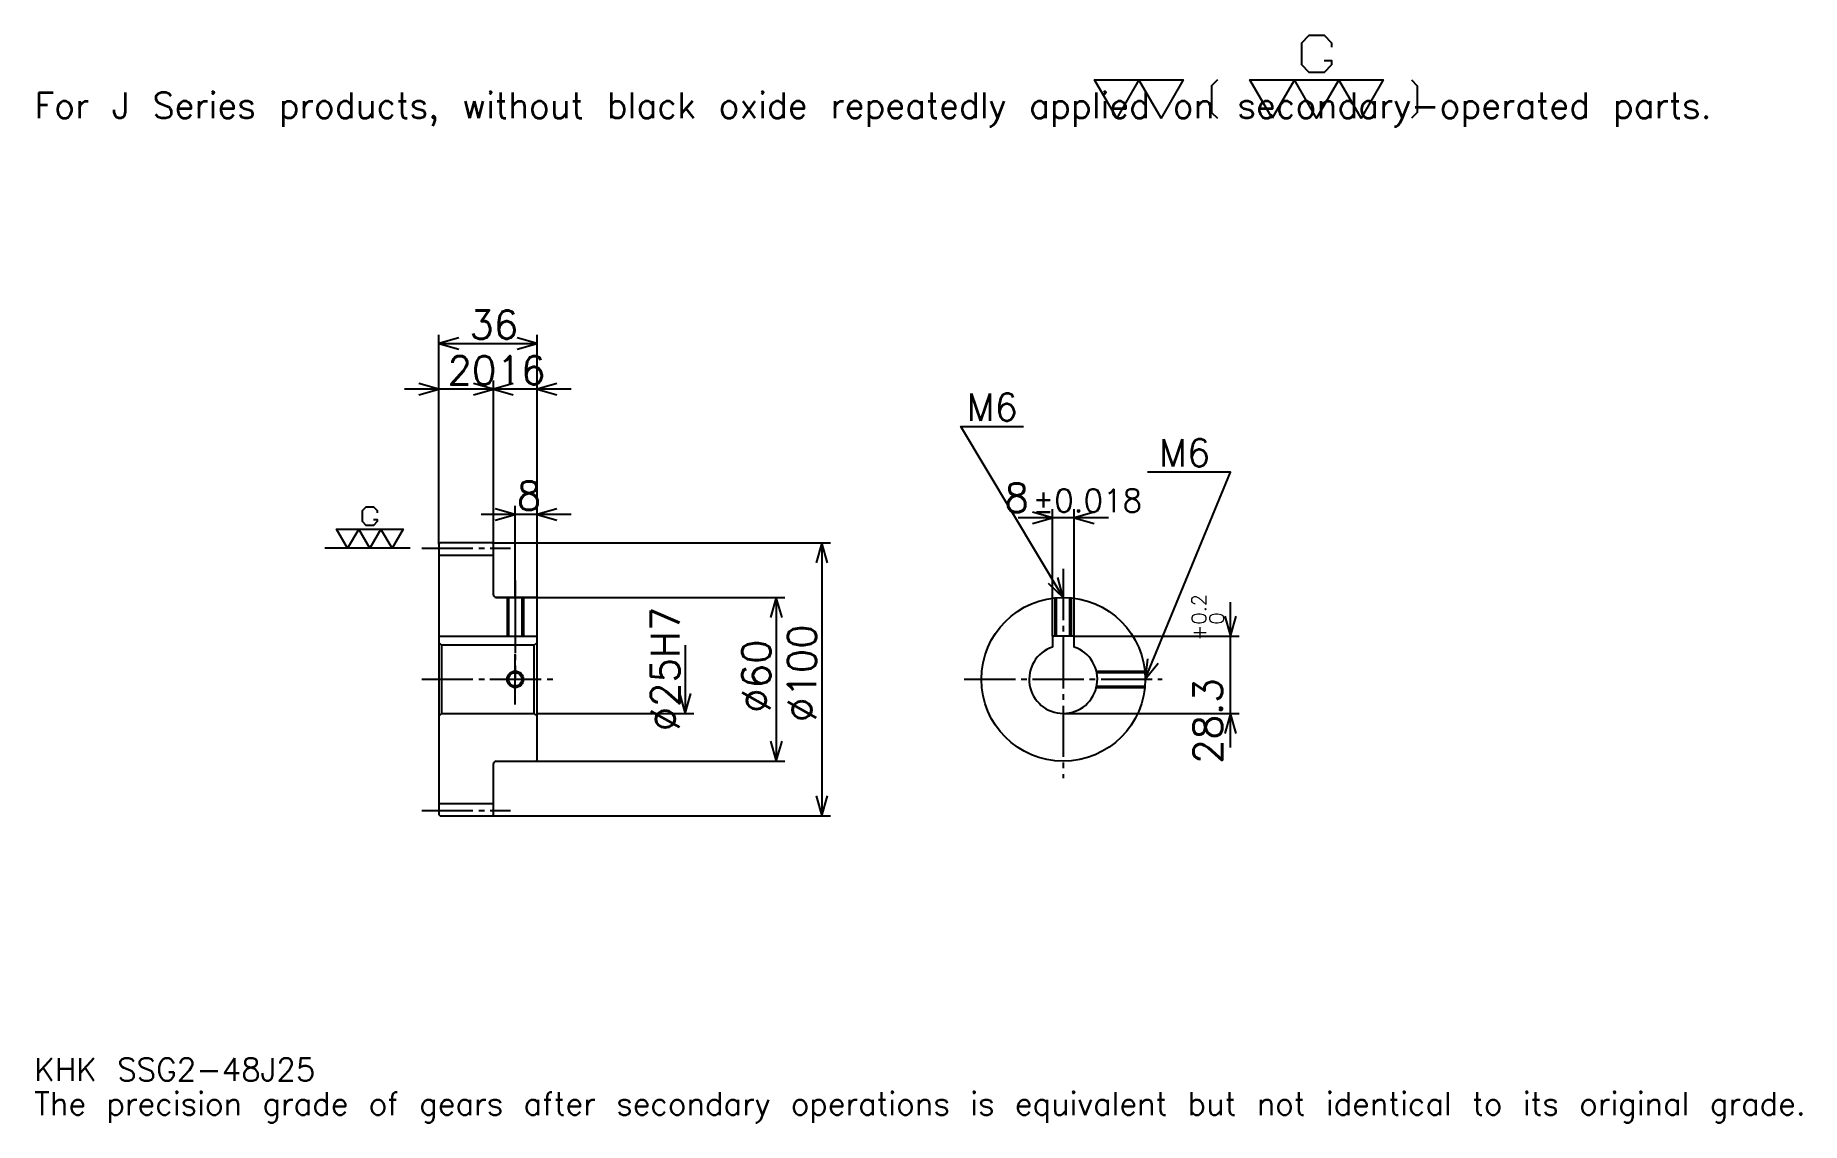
# Model space of a CAD drawing. Extents: x 21 to 668, y 8 to 406.
import ezdxf

# ---------------------------------------------------------------- set-up
doc = ezdxf.new("R2010")
doc.units = 0
doc.linetypes.add('DASHDOT', pattern=[25.04348, 18.782609, -2.086957, 2.086957, -2.086957])
doc.layers.get('0').update_dxf_attribs({"linetype": 'CONTINUOUS'})
doc.layers.add('DASHDOT', color=6, linetype='DASHDOT')
doc.styles.add('KANJI', font='TXT', dxfattribs={"bigfont": 'BIGFONT'})

msp = doc.modelspace()

# ---------------------------------------------------------------- linework, layer by layer
at = {"color": 5}
for p, q in [((169.043472, 220.086945), (169.043472, 296.260864)), ((169.043472, 293.130432), (205.043472, 293.130432)), ((205.043472, 220.086945), (205.043472, 296.260864)), ((189.043472, 220.086945), (189.043472, 279.565186)), ((201.565216, 276.434753), (156.521729, 276.434753)), ((217.565216, 276.434753), (176.521729, 276.434753)), ((197.043472, 220.086945), (197.043472, 233.652161)), ((217.565216, 230.521729), (184.521729, 230.521729)), ((414.347839, 229.304337), (381.304321, 229.304337)), ((393.82608, 185.886948), (393.82608, 232.434769)), ((401.82608, 185.886948), (401.82608, 232.434769)), ((169.043472, 219.586945), (169.043472, 220.086945)), ((188.543472, 220.086945), (205.043472, 220.086945)), ((189.043472, 219.586945), (189.043472, 220.086945)), ((197.043472, 200.086945), (197.043472, 220.086945)), ((197.043472, 200.086945), (197.043472, 220.086945)), ((205.043472, 220.086945), (312.521729, 220.086945)), ((205.043472, 199.586945), (205.043472, 220.086945)), ((309.391296, 220.086945), (309.391296, 120.086945)), ((190.043472, 200.086945), (205.043472, 200.086945)), ((205.043472, 200.086945), (295.82608, 200.086945)), ((292.695648, 200.086945), (292.695648, 140.086945)), ((459.130432, 145.065201), (459.130432, 198.408691)), ((259.304321, 182.586945), (259.304321, 157.586945)), ((401.82608, 185.886948), (462.260864, 185.886948)), ((205.043472, 157.586945), (262.434753, 157.586945)), ((397.82608, 157.586945), (462.260864, 157.586945)), ((190.043472, 140.086945), (205.043472, 140.086945)), ((205.043472, 140.086945), (295.82608, 140.086945)), ((188.543472, 120.086945), (205.043472, 120.086945)), ((205.043472, 120.086945), (312.521729, 120.086945))]:
    msp.add_line(p, q, dxfattribs=at)
at = {"color": 7}
msp.add_line((158.608688, 218.086945), (127.304337, 218.086945), dxfattribs=at)
at = {"color": 4}
for p, q in [((169.043472, 215.586945), (189.043472, 215.586945)), ((169.043472, 185.886948), (205.043472, 185.886948)), ((170.043472, 182.586945), (170.043472, 157.586945)), ((204.043472, 182.586945), (205.043472, 183.586945)), ((204.043472, 157.586945), (205.043472, 156.586945)), ((169.043472, 124.586945), (189.043472, 124.586945))]:
    msp.add_line(p, q, dxfattribs=at)
at = {"color": 7}
for points in [[(493.356506, 396.813904), (496.06955, 396.813904), (496.06955, 395.186066), (493.356506, 392.473022), (487.93042, 392.473022), (485.217377, 395.186066), (485.217377, 403.325195), (487.93042, 406.038239), (493.356506, 406.038239), (496.06955, 403.325195), (496.06955, 401.697388)], [(417.391296, 375.652161), (409.252167, 389.759979), (441.808685, 389.759979), (433.669556, 375.652161), (425.530426, 389.759979), (417.391296, 375.652161)], [(454.288696, 389.759979), (452.118256, 387.589539), (452.118256, 377.822601), (454.288696, 375.652161)], [(474.365204, 375.652161), (466.226074, 389.759979), (515.060852, 389.759979), (506.921753, 375.652161), (498.782593, 389.759979), (490.643463, 375.652161), (482.504333, 389.759979), (474.365204, 375.652161)], [(525.370422, 389.759979), (527.540894, 387.589539), (527.540894, 377.822601), (525.370422, 375.652161)], [(145.147827, 228.667816), (146.504349, 228.667816), (146.504349, 227.853897), (145.147827, 226.497375), (142.434784, 226.497375), (141.078247, 227.853897), (141.078247, 231.923462), (142.434784, 233.279984), (145.147827, 233.279984), (146.504349, 231.923462), (146.504349, 231.109558)], [(135.652161, 218.086945), (131.582611, 225.140854), (156, 225.140854), (151.930435, 218.086945), (147.86087, 225.140854), (143.79129, 218.086945), (139.721741, 225.140854), (135.652161, 218.086945)]]:
    msp.add_lwpolyline(points, dxfattribs=at)
at = {"color": 5}
for points in [[(176.347824, 295.217377), (169.043472, 293.130432), (176.347824, 291.043457)], [(197.73912, 291.043457), (205.043472, 293.130432), (197.73912, 295.217377)], [(161.73912, 274.347809), (169.043472, 276.434753), (161.73912, 278.521729)], [(181.73912, 274.347809), (189.043472, 276.434753), (181.73912, 278.521729)], [(196.347824, 278.521729), (189.043472, 276.434753), (196.347824, 274.347809)], [(212.347824, 278.521729), (205.043472, 276.434753), (212.347824, 274.347809)], [(397.82608, 200.086945), (360.260864, 262.695648), (383.217407, 262.695648)], [(427.826111, 170.086945), (459.130432, 245.999985), (428.660828, 245.999985)], [(189.73912, 228.434769), (197.043472, 230.521729), (189.73912, 232.608688)], [(212.347824, 232.608688), (205.043472, 230.521729), (212.347824, 228.434769)], [(386.521729, 227.217377), (393.82608, 229.304337), (386.521729, 231.391296)], [(409.130432, 231.391296), (401.82608, 229.304337), (409.130432, 227.217377)], [(311.478271, 212.782593), (309.391296, 220.086945), (307.304321, 212.782593)], [(392.278473, 205.276642), (397.82608, 200.086945), (395.857574, 207.424103)], [(294.782593, 192.782593), (292.695648, 200.086945), (290.608704, 192.782593)], [(457.043457, 193.191284), (459.130432, 185.886948), (461.217346, 193.191284)], [(428.681396, 177.635284), (427.826111, 170.086945), (432.5401, 176.044067)], [(257.217377, 164.891296), (259.304321, 157.586945), (261.391296, 164.891296)], [(461.217346, 150.282593), (459.130432, 157.586945), (457.043457, 150.282593)], [(290.608704, 147.391296), (292.695648, 140.086945), (294.782593, 147.391296)], [(307.304321, 127.391296), (309.391296, 120.086945), (311.478271, 127.391296)]]:
    msp.add_lwpolyline(points, dxfattribs=at)
at = {"color": 4}
for points in [[(189.043472, 201.086945), (189.043472, 219.586945), (188.543472, 220.086945), (169.543472, 220.086945), (169.043472, 219.586945), (169.043472, 156.586945)], [(190.043472, 140.086945), (204.543472, 140.086945), (205.043472, 140.586945), (205.043472, 199.586945), (204.543472, 200.086945), (190.043472, 200.086945)], [(194.043472, 200.086945), (194.043472, 185.886948)], [(194.583466, 200.086945), (194.583466, 185.886948)], [(199.503479, 200.086945), (199.503479, 185.886948)], [(200.043472, 200.086945), (200.043472, 185.886948)], [(394.82608, 185.886948), (394.82608, 199.936569)], [(395.366089, 185.886948), (395.366089, 199.985916)], [(400.286072, 185.886948), (400.286072, 199.985916)], [(400.82608, 185.886948), (400.82608, 199.936569)], [(169.043472, 156.586945), (170.043472, 157.586945), (204.043472, 157.586945), (204.043472, 182.586945), (170.043472, 182.586945), (169.043472, 183.586945)], [(401.82608, 181.929657), (401.82608, 185.886948), (393.82608, 185.886948), (393.82608, 181.929657)], [(409.960754, 173.086945), (427.67572, 173.086945)], [(410.081604, 172.546951), (427.725037, 172.546951)], [(409.960754, 167.086945), (427.67572, 167.086945)], [(410.081604, 167.626938), (427.725037, 167.626938)], [(169.043472, 156.586945), (169.043472, 120.586945), (169.543472, 120.086945), (188.543472, 120.086945), (189.043472, 120.586945), (189.043472, 139.086945)]]:
    msp.add_lwpolyline(points, dxfattribs=at)
for centre, radius in [((397.82608, 170.086945), 30), ((197.043472, 170.086945), 2.46)]:
    msp.add_circle(centre, radius, dxfattribs=at)
at = {"color": 7}
msp.add_circle((197.043472, 170.086945), 3, dxfattribs=at)
at = {"color": 4}
for centre, radius, start, end in [((190.043472, 201.086945), 1, 180, 270), ((397.82608, 170.086945), 12.5, 108.662925185, 71.337074815), ((190.043472, 139.086945), 1, 90, 180)]:
    msp.add_arc(centre, radius, start, end, dxfattribs=at)
at = {"layer": 'DASHDOT', "color": 7}
for p, q in [((162.782608, 218.086945), (195.304337, 218.086945)), ((397.82608, 210.521729), (397.82608, 133.82608)), ((197.043472, 200.086945), (197.043472, 170.086945)), ((162.782608, 170.086945), (211.304337, 170.086945)), ((361.565216, 170.086945), (434.086975, 170.086945)), ((162.782608, 122.086945), (195.304337, 122.086945))]:
    msp.add_line(p, q, dxfattribs=at)
for points in [[(197.043472, 206.347809), (197.043472, 179.626068)], [(197.043472, 160.82608), (197.043472, 179.347809)], [(187.782608, 170.086945), (206.304352, 170.086945)]]:
    msp.add_lwpolyline(points, dxfattribs=at)

# ---------------------------------------------------------------- texts
at = {"color": 7, "style": 'KANJI'}
for s, height, p in [('For J Series products, without black oxide repeatedly applied on secondary-operated parts.', 9.391304, (20.869566, 375.652161)), ('36', 10.434783, (180.260864, 294.799988)), ('20', 10.434783, (172.260864, 278.10434)), ('16', 10.434783, (190.260864, 278.10434)), ('M6', 10.017392, (362.347839, 264.782593)), ('M6', 10.017392, (432.834778, 248.086945)), ('8', 10.434783, (197.652161, 232.191284)), ('8', 10.434783, (376.286621, 231.391296)), ('%%p0.018', 8.347826, (386.615784, 231.391296)), ('KHK SSG2-48J25', 8.347826, (20.869566, 22.956522)), ('The precision grade of gears after secondary operations is equivalent but not identical to its original grade.', 8.347826, (20.869566, 10.434783))]:
    msp.add_text(s, height=height, dxfattribs=at).set_placement(p)
for s, height, p in [('0.2', 5.217391, (450.156494, 190.162994)), ('%%c25H7', 10.434783, (257.217377, 151.043472)), ('%%c100', 10.434783, (307.304321, 154.434769)), ('+', 5.217391, (450.156494, 184.319504)), ('0', 5.217391, (456.626099, 190.162994)), ('%%c60', 10.434783, (290.608704, 157.82608)), ('28.3', 10.434783, (456, 139.153641))]:
    msp.add_text(s, height=height, rotation=90, dxfattribs=at).set_placement(p)

doc.saveas('drawing.dxf')
